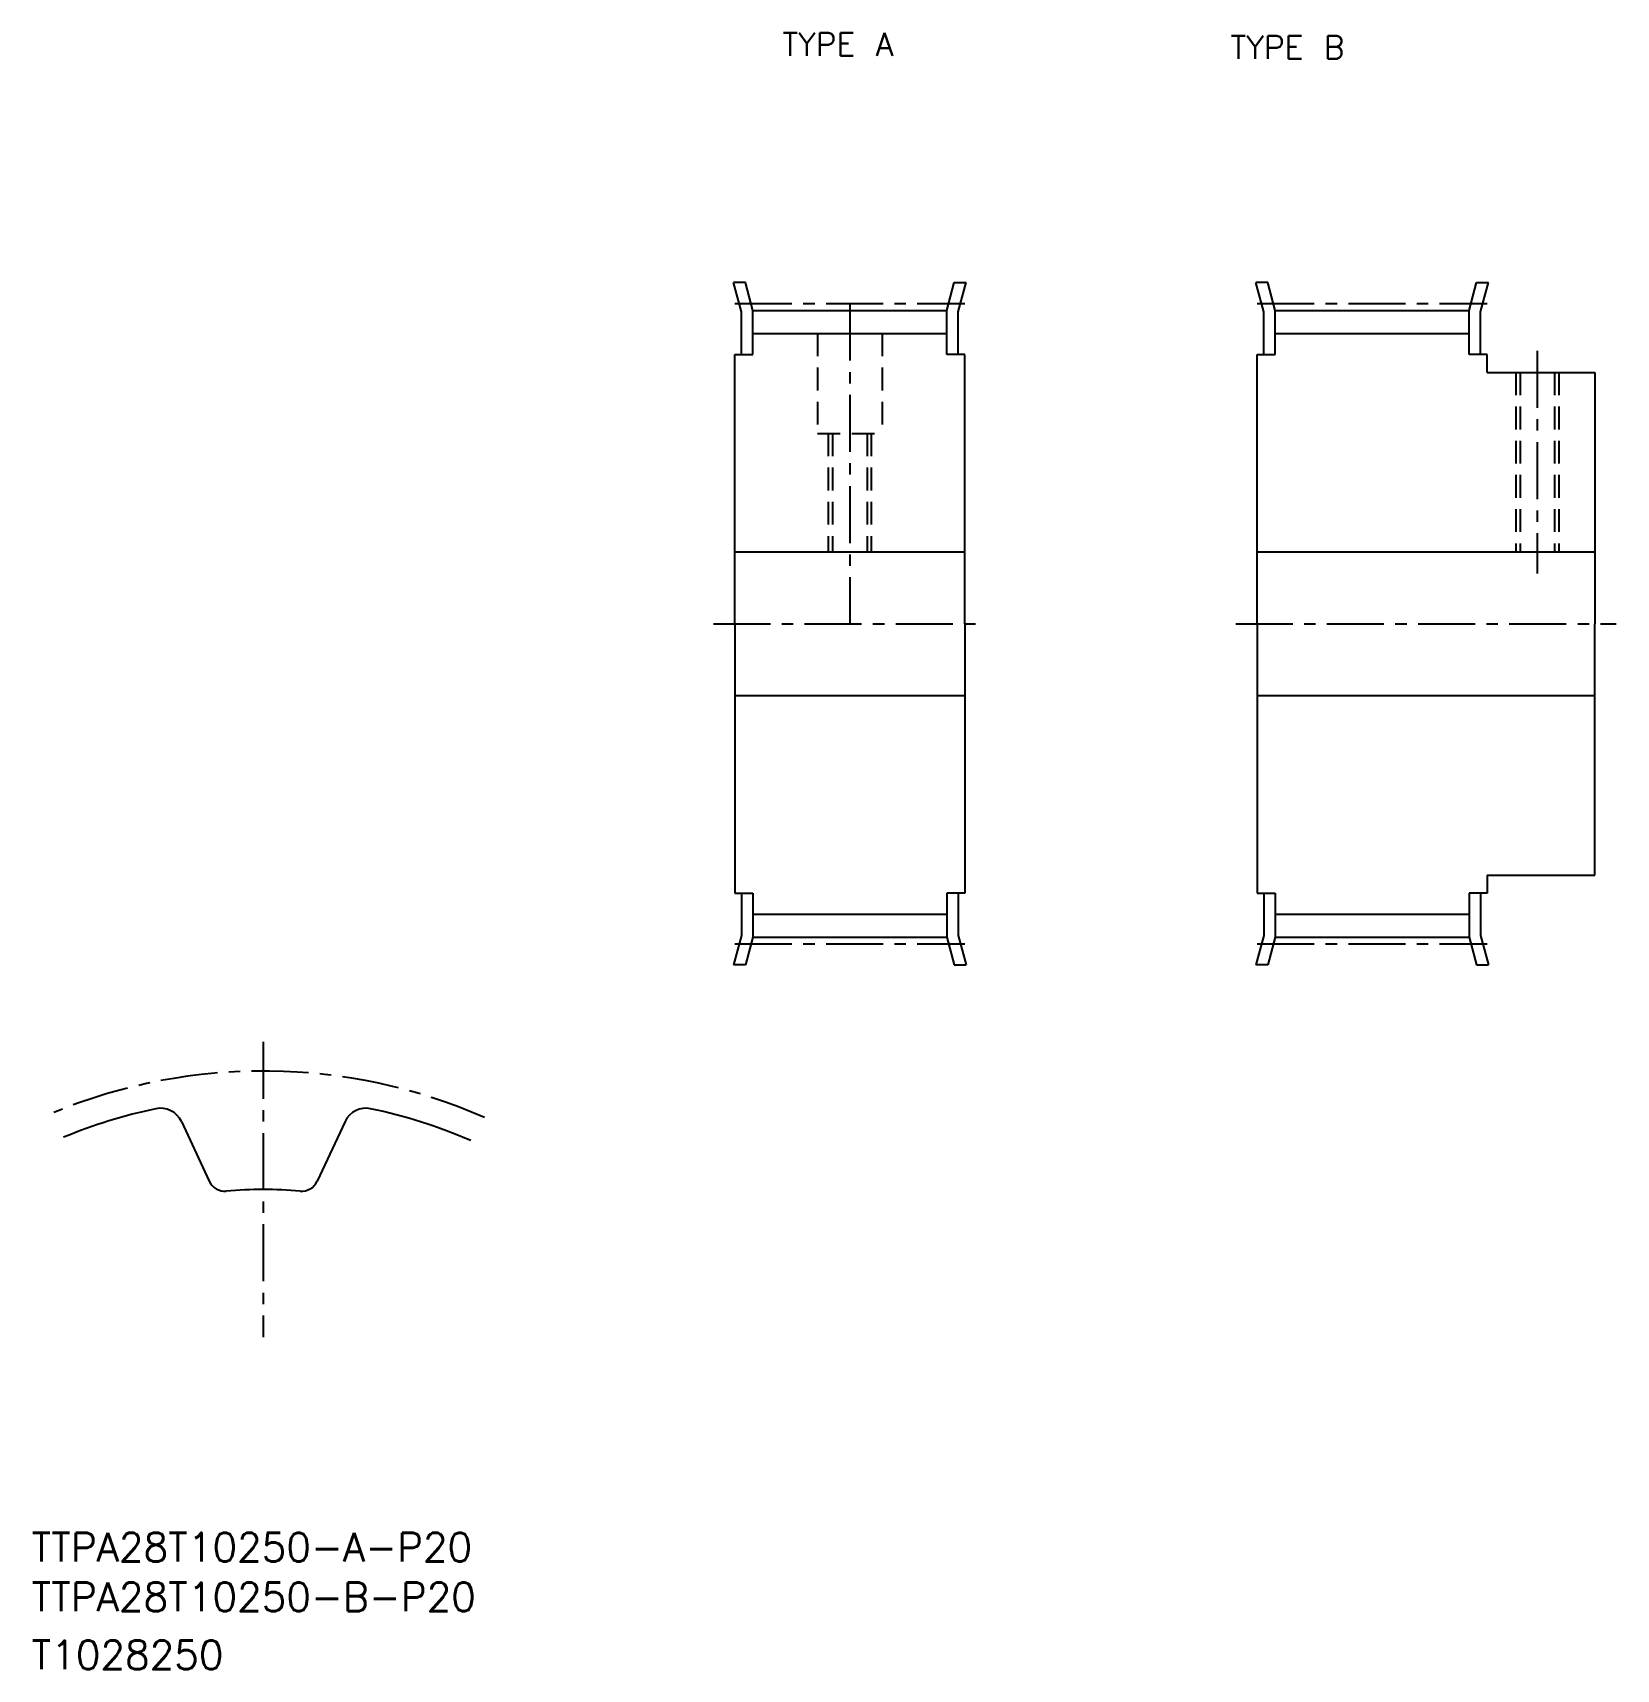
# Model space of a CAD drawing. Extents: x 10 to 231, y 10 to 238.
import ezdxf

# ---------------------------------------------------------------- set-up
doc = ezdxf.new("R2010")
doc.units = 0
doc.header["$LTSCALE"] = 0.25
doc.linetypes.add('CENTER', pattern=[50.8, 31.75, -6.35, 6.35, -6.35])
doc.linetypes.add('DASHED', pattern=[19.05, 12.7, -6.35])
doc.layers.get('0').update_dxf_attribs({"linetype": 'CONTINUOUS'})
doc.layers.add('CENTER', color=1, linetype='CENTER')
doc.styles.get("Standard").update_dxf_attribs({"font": 'txt.shx'})

msp = doc.modelspace()

# ---------------------------------------------------------------- linework, layer by layer
for p, q in [((108.85, 198.99), (107.75, 203.07)), ((109.41, 203.07), (107.75, 203.07)), ((110.45, 199.2), (109.41, 203.07)), ((137.45, 199.2), (138.49, 203.07)), ((138.49, 203.07), (140.14, 203.07)), ((139.05, 198.99), (140.14, 203.07)), ((181.59, 198.99), (180.49, 203.07)), ((182.15, 203.07), (180.49, 203.07)), ((183.19, 199.2), (182.15, 203.07)), ((210.19, 199.2), (211.22, 203.07)), ((211.22, 203.07), (212.88, 203.07)), ((211.79, 198.99), (212.88, 203.07)), ((108.85, 193.07), (108.85, 198.99)), ((110.45, 193.07), (110.45, 199.2)), ((110.45, 199.2), (137.45, 199.2)), ((137.45, 193.07), (137.45, 199.2)), ((139.05, 193.07), (139.05, 198.99)), ((181.59, 193.07), (181.59, 198.99)), ((183.19, 199.2), (210.19, 199.2)), ((183.19, 193.07), (183.19, 199.2)), ((210.19, 193.07), (210.19, 199.2)), ((211.79, 193.07), (211.79, 198.99)), ((110.45, 196), (137.45, 196)), ((183.19, 196), (210.19, 196)), ((107.95, 155.57), (107.95, 193.07)), ((107.95, 193.07), (110.45, 193.07)), ((139.95, 193.07), (137.45, 193.07)), ((139.95, 155.57), (139.95, 193.07)), ((180.69, 155.57), (180.69, 193.07)), ((180.69, 193.07), (183.19, 193.07)), ((212.69, 193.07), (210.19, 193.07)), ((212.69, 190.57), (212.69, 193.07)), ((212.69, 190.57), (227.69, 190.57)), ((227.69, 190.57), (227.69, 155.57)), ((107.95, 165.57), (139.95, 165.57)), ((180.69, 165.57), (227.69, 165.57)), ((107.95, 155.57), (107.95, 118.07)), ((139.95, 155.57), (139.95, 118.07)), ((180.69, 155.57), (180.69, 118.07)), ((227.69, 120.57), (227.69, 155.57)), ((107.95, 145.57), (139.95, 145.57)), ((180.69, 145.57), (227.69, 145.57)), ((212.69, 120.57), (227.69, 120.57)), ((212.69, 120.57), (212.69, 118.07)), ((107.95, 118.07), (110.45, 118.07)), ((108.85, 118.07), (108.85, 112.16)), ((110.45, 118.07), (110.45, 111.95)), ((137.45, 118.07), (137.45, 111.95)), ((139.95, 118.07), (137.45, 118.07)), ((139.05, 118.07), (139.05, 112.16)), ((180.69, 118.07), (183.19, 118.07)), ((181.59, 118.07), (181.59, 112.16)), ((183.19, 118.07), (183.19, 111.95)), ((210.19, 118.07), (210.19, 111.95)), ((212.69, 118.07), (210.19, 118.07)), ((211.79, 118.07), (211.79, 112.16)), ((110.45, 115.15), (137.45, 115.15)), ((183.19, 115.15), (210.19, 115.15)), ((108.85, 112.16), (107.75, 108.07)), ((110.45, 111.95), (109.41, 108.07)), ((110.45, 111.95), (137.45, 111.95)), ((137.45, 111.95), (138.49, 108.07)), ((139.05, 112.16), (140.14, 108.07)), ((181.59, 112.16), (180.49, 108.07)), ((183.19, 111.95), (182.15, 108.07)), ((183.19, 111.95), (210.19, 111.95)), ((210.19, 111.95), (211.22, 108.07)), ((211.79, 112.16), (212.88, 108.07)), ((109.41, 108.07), (107.75, 108.07)), ((138.49, 108.07), (140.14, 108.07)), ((182.15, 108.07), (180.49, 108.07)), ((211.22, 108.07), (212.88, 108.07)), ((30.87, 86.26), (34.75, 77.95)), ((53.66, 86.26), (49.79, 77.95))]:
    msp.add_line(p, q)
at = {"color": 3, "linetype": 'DASHED'}
for p, q in [((119.45, 196), (119.45, 182.07)), ((128.45, 196), (128.45, 182.07)), ((216.69, 190.57), (216.69, 165.57)), ((217.29, 190.57), (217.29, 165.57)), ((222.09, 190.57), (222.09, 165.57)), ((222.69, 190.57), (222.69, 165.57)), ((119.45, 182.07), (128.45, 182.07)), ((120.95, 182.07), (120.95, 165.57)), ((121.55, 182.07), (121.55, 165.57)), ((126.35, 182.07), (126.35, 165.57)), ((126.95, 182.07), (126.95, 165.57))]:
    msp.add_line(p, q, dxfattribs=at)
for centre, radius, start, end in [((42.27, 16.9), 72.7, 101.8695, 112.4966), ((27.97, 84.91), 3.2, 25, 101.8695), ((56.56, 84.91), 3.2, 78.1305, 155), ((42.27, 16.9), 72.7, 66.577, 78.1305), ((36.92, 78.97), 2.4, 205, 274.9213), ((47.61, 78.97), 2.4, 265.0787, 335), ((42.27, 16.9), 59.9, 85.0787, 94.9213)]:
    msp.add_arc(centre, radius, start, end)
at = {"layer": 'CENTER'}
for p, q in [((107.95, 200.14), (139.95, 200.14)), ((123.95, 200.14), (123.95, 155.57)), ((180.69, 200.14), (212.69, 200.14)), ((219.69, 193.57), (219.69, 162.57)), ((104.95, 155.57), (142.95, 155.57)), ((177.69, 155.57), (230.69, 155.57)), ((107.95, 111.01), (139.95, 111.01)), ((180.69, 111.01), (212.69, 111.01))]:
    msp.add_line(p, q, dxfattribs=at)
at = {"layer": 'CENTER', "color": 1, "linetype": 'CENTER'}
msp.add_line((42.27, 97.36), (42.27, 56.23), dxfattribs=at)
msp.add_arc((42.27, 16.9), 76.4, 66.2136, 112.4493, dxfattribs=at)

# ---------------------------------------------------------------- texts
for s, height, p in [('TYPE A', 3.2, (114.56, 234.66)), ('TYPE B', 3.2, (176.97, 234.24)), ('TTPA28T10250-A-P20', 4, (10, 25)), ('TTPA28T10250-B-P20', 4, (10, 18.07)), ('T1028250', 4, (10, 10))]:
    msp.add_text(s, height=height).set_placement(p)

doc.saveas('drawing.dxf')
